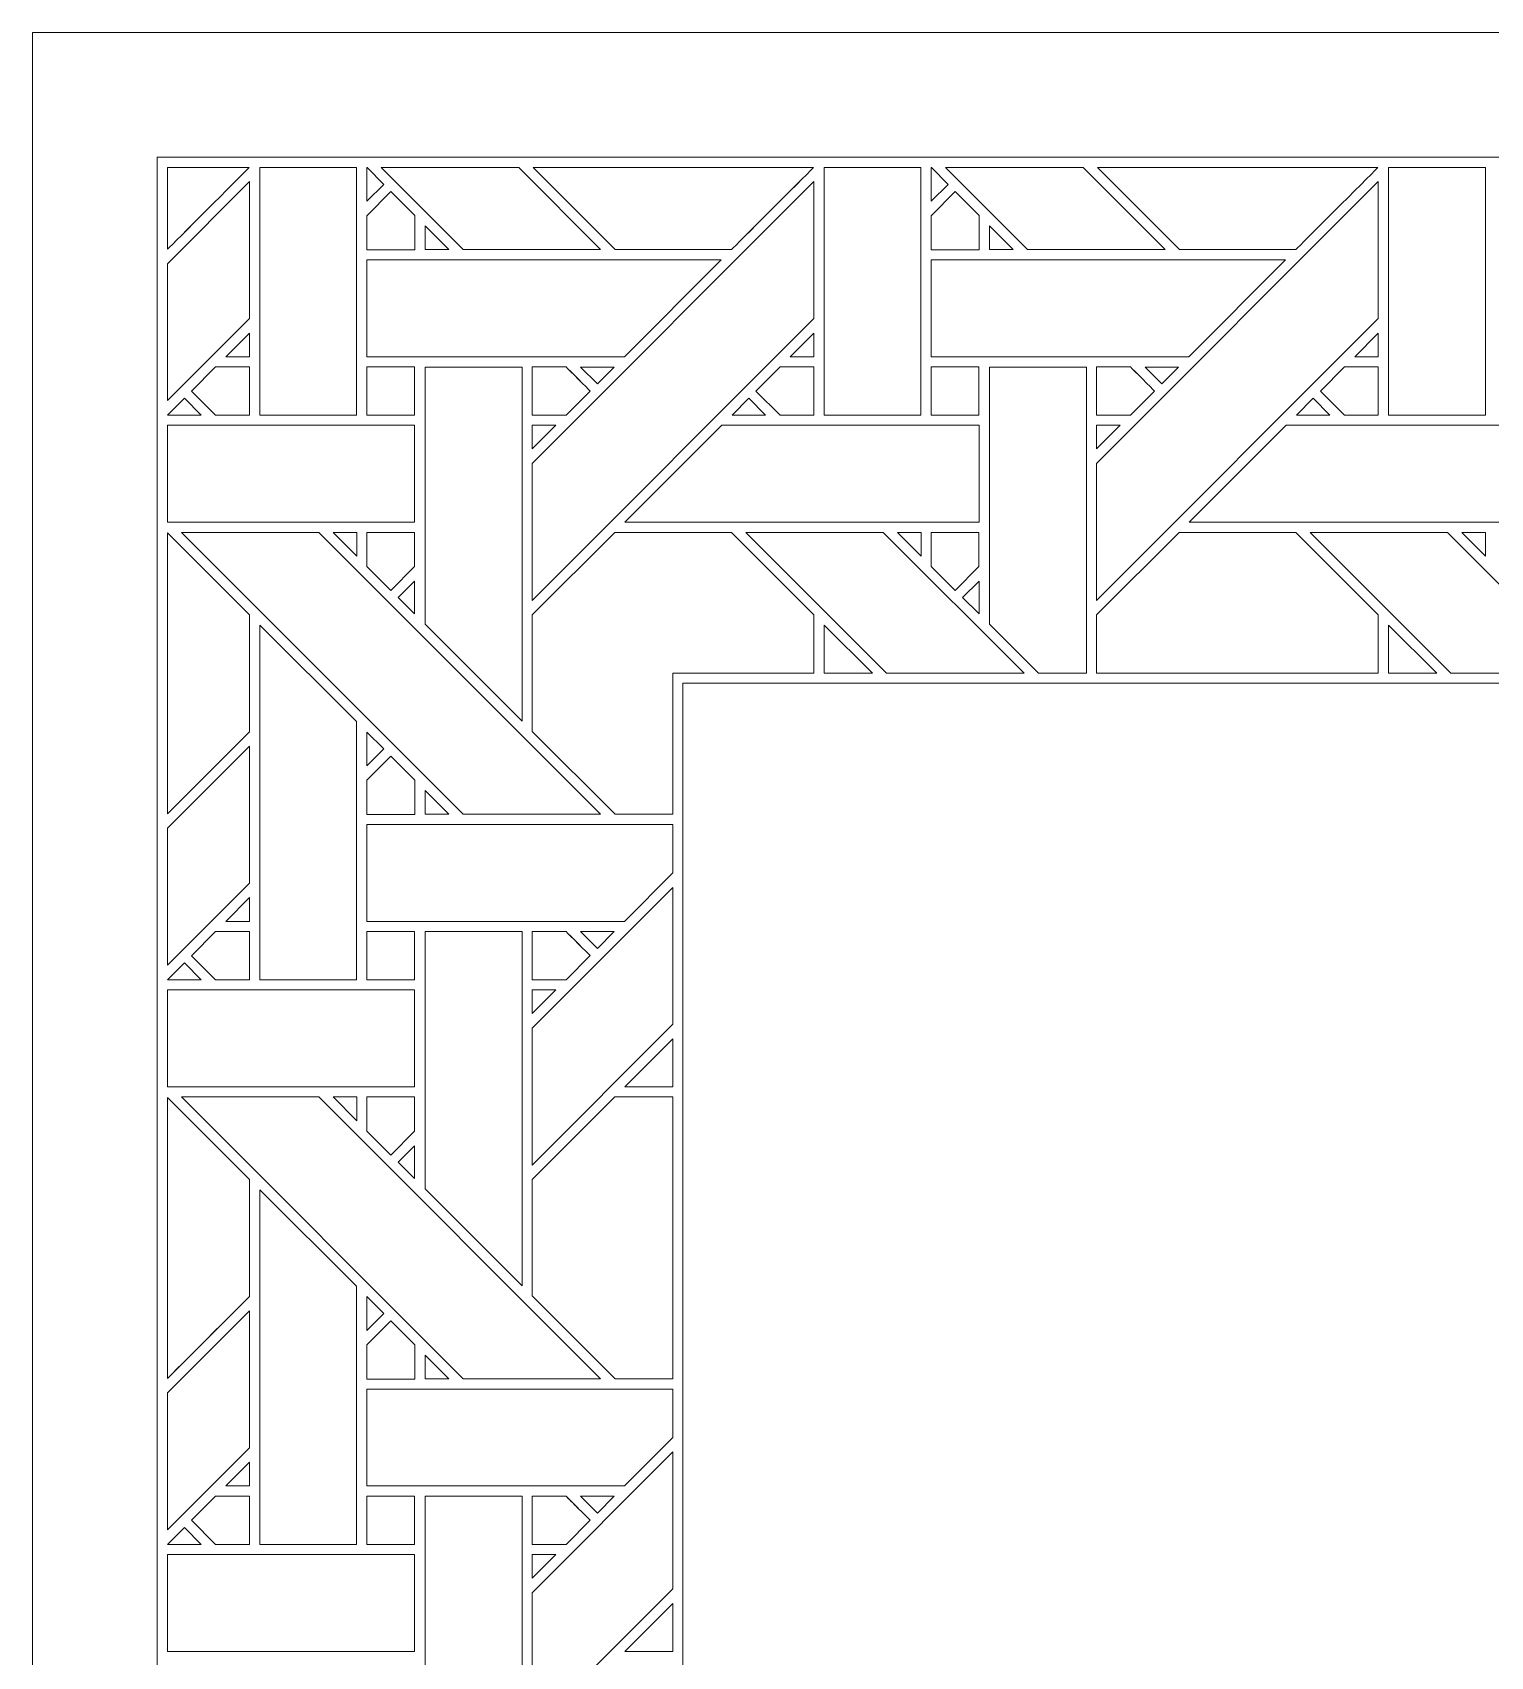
# Model space of a CAD drawing. Header units: inches. Extents: x 9.88 to 14.88, y 6.59 to 11.59.
# Drawn here: x 9.883 to 12.334, y 8.866 to 11.595 of the extents above; entities that cross this region are included whole.
import ezdxf

# ---------------------------------------------------------------- set-up
doc = ezdxf.new("R2010")
doc.units = ezdxf.units.IN
doc.header["$MEASUREMENT"] = 0
doc.layers.add('Design', color=7, linetype='Continuous', lineweight=0)

msp = doc.modelspace()

# ---------------------------------------------------------------- linework, layer by layer
at = {"layer": 'Design'}
for points, knots in [([(9.8829, 11.5948), (9.8829, 11.5948), (9.8829, 6.5948), (9.8829, 6.5948), (9.8829, 6.5948), (14.8829, 6.5948), (14.8829, 6.5948), (14.8829, 6.5948), (14.8829, 11.5948), (14.8829, 11.5948), (14.8829, 11.5948), (9.8829, 11.5948), (9.8829, 11.5948)], [0, 0, 0, 0, 1, 1, 1, 2, 2, 2, 3, 3, 3, 4, 4, 4, 4]), ([(10.0925, 11.3851), (10.0925, 11.3851), (10.0925, 6.8045), (10.0925, 6.8045), (10.0925, 6.8045), (14.6732, 6.8045), (14.6732, 6.8045), (14.6732, 6.8045), (14.6732, 11.3851), (14.6732, 11.3851), (14.6732, 11.3851), (10.0925, 11.3851), (10.0925, 11.3851)], [0, 0, 0, 0, 1, 1, 1, 2, 2, 2, 3, 3, 3, 4, 4, 4, 4]), ([(10.11, 11.3677), (10.11, 11.3677), (10.2469, 11.3677), (10.2469, 11.3677), (10.2273, 11.3479), (10.1222, 11.2429), (10.11, 11.2307), (10.11, 11.2307), (10.11, 11.3677), (10.11, 11.3677)], [0, 0, 0, 0, 1, 1, 1, 2, 2, 2, 3, 3, 3, 3]), ([(10.11, 11.3677), (10.11, 11.3677), (10.2469, 11.3677), (10.2469, 11.3677), (10.2273, 11.3479), (10.1221, 11.2429), (10.11, 11.2307), (10.11, 11.2307), (10.11, 11.3677), (10.11, 11.3677)], [0, 0, 0, 0, 1, 1, 1, 2, 2, 2, 3, 3, 3, 3]), ([(10.265, 11.3677), (10.265, 11.3677), (10.4278, 11.3677), (10.4278, 11.3677), (10.4278, 11.3677), (10.4278, 10.9519), (10.4278, 10.9519), (10.4278, 10.9519), (10.265, 10.9519), (10.265, 10.9519), (10.265, 10.9519), (10.265, 11.3677), (10.265, 11.3677)], [0, 0, 0, 0, 1, 1, 1, 2, 2, 2, 3, 3, 3, 4, 4, 4, 4]), ([(10.4451, 11.3677), (10.4451, 11.3677), (10.4455, 11.3677), (10.4455, 11.3677), (10.4455, 11.3677), (10.4733, 11.3395), (10.4733, 11.3395), (10.4733, 11.3395), (10.4451, 11.3113), (10.4451, 11.3113), (10.4451, 11.3113), (10.4451, 11.3677), (10.4451, 11.3677)], [0, 0, 0, 0, 1, 1, 1, 2, 2, 2, 3, 3, 3, 4, 4, 4, 4]), ([(10.7002, 11.3677), (10.7002, 11.3677), (10.838, 11.2299), (10.838, 11.2299), (10.838, 11.2299), (10.6069, 11.2299), (10.6069, 11.2299), (10.6069, 11.2299), (10.4691, 11.3677), (10.4691, 11.3677), (10.4691, 11.3677), (10.7002, 11.3677), (10.7002, 11.3677)], [0, 0, 0, 0, 1, 1, 1, 2, 2, 2, 3, 3, 3, 4, 4, 4, 4]), ([(11.1957, 11.3677), (11.1757, 11.3476), (11.0667, 11.2388), (11.0579, 11.2299), (11.0579, 11.2299), (10.8622, 11.2299), (10.8622, 11.2299), (10.8622, 11.2299), (10.7244, 11.3677), (10.7244, 11.3677), (10.7244, 11.3677), (11.1957, 11.3677), (11.1957, 11.3677)], [0, 0, 0, 0, 1, 1, 1, 2, 2, 2, 3, 3, 3, 4, 4, 4, 4]), ([(11.1957, 11.3677), (11.1756, 11.3475), (11.0667, 11.2387), (11.0579, 11.2299), (11.0579, 11.2299), (10.8622, 11.2299), (10.8622, 11.2299), (10.8622, 11.2299), (10.7244, 11.3677), (10.7244, 11.3677), (10.7244, 11.3677), (11.1957, 11.3677), (11.1957, 11.3677)], [0, 0, 0, 0, 1, 1, 1, 2, 2, 2, 3, 3, 3, 4, 4, 4, 4]), ([(11.2137, 11.3677), (11.2137, 11.3677), (11.3765, 11.3677), (11.3765, 11.3677), (11.3765, 11.3677), (11.3765, 10.9519), (11.3765, 10.9519), (11.3765, 10.9519), (11.2137, 10.9519), (11.2137, 10.9519), (11.2137, 10.9519), (11.2137, 11.3677), (11.2137, 11.3677)], [0, 0, 0, 0, 1, 1, 1, 2, 2, 2, 3, 3, 3, 4, 4, 4, 4]), ([(11.3938, 11.3677), (11.3938, 11.3677), (11.3942, 11.3677), (11.3942, 11.3677), (11.3942, 11.3677), (11.422, 11.3395), (11.422, 11.3395), (11.422, 11.3395), (11.3938, 11.3113), (11.3938, 11.3113), (11.3938, 11.3113), (11.3938, 11.3677), (11.3938, 11.3677)], [0, 0, 0, 0, 1, 1, 1, 2, 2, 2, 3, 3, 3, 4, 4, 4, 4]), ([(11.6489, 11.3677), (11.6489, 11.3677), (11.7867, 11.2299), (11.7867, 11.2299), (11.7867, 11.2299), (11.5556, 11.2299), (11.5556, 11.2299), (11.5556, 11.2299), (11.4179, 11.3677), (11.4179, 11.3677), (11.4179, 11.3677), (11.6489, 11.3677), (11.6489, 11.3677)], [0, 0, 0, 0, 1, 1, 1, 2, 2, 2, 3, 3, 3, 4, 4, 4, 4]), ([(12.1444, 11.3677), (12.1244, 11.3476), (12.0155, 11.2388), (12.0066, 11.2299), (12.0066, 11.2299), (11.8109, 11.2299), (11.8109, 11.2299), (11.8109, 11.2299), (11.6731, 11.3677), (11.6731, 11.3677), (11.6731, 11.3677), (12.1444, 11.3677), (12.1444, 11.3677)], [0, 0, 0, 0, 1, 1, 1, 2, 2, 2, 3, 3, 3, 4, 4, 4, 4]), ([(12.1444, 11.3677), (12.1244, 11.3476), (12.0155, 11.2388), (12.0066, 11.2299), (12.0066, 11.2299), (11.8109, 11.2299), (11.8109, 11.2299), (11.8109, 11.2299), (11.6731, 11.3677), (11.6731, 11.3677), (11.6731, 11.3677), (12.1444, 11.3677), (12.1444, 11.3677)], [0, 0, 0, 0, 1, 1, 1, 2, 2, 2, 3, 3, 3, 4, 4, 4, 4]), ([(12.1625, 11.3677), (12.1625, 11.3677), (12.3252, 11.3677), (12.3252, 11.3677), (12.3252, 11.3677), (12.3252, 10.9519), (12.3252, 10.9519), (12.3252, 10.9519), (12.1625, 10.9519), (12.1625, 10.9519), (12.1625, 10.9519), (12.1625, 11.3677), (12.1625, 11.3677)], [0, 0, 0, 0, 1, 1, 1, 2, 2, 2, 3, 3, 3, 4, 4, 4, 4]), ([(10.11, 11.2062), (10.11, 11.2062), (10.2479, 11.3441), (10.2479, 11.3441), (10.2479, 11.3441), (10.2479, 11.1141), (10.2479, 11.1141), (10.2479, 11.1141), (10.11, 10.9762), (10.11, 10.9762), (10.11, 10.9762), (10.11, 11.2062), (10.11, 11.2062)], [0, 0, 0, 0, 1, 1, 1, 2, 2, 2, 3, 3, 3, 4, 4, 4, 4]), ([(10.5257, 11.2297), (10.5257, 11.2297), (10.4451, 11.2297), (10.4451, 11.2297), (10.4451, 11.2297), (10.4451, 11.2869), (10.4451, 11.2869), (10.4451, 11.2869), (10.4854, 11.3273), (10.4854, 11.3273), (10.4854, 11.3273), (10.5257, 11.287), (10.5257, 11.287), (10.5257, 11.287), (10.5257, 11.2297), (10.5257, 11.2297)], [0, 0, 0, 0, 1, 1, 1, 2, 2, 2, 3, 3, 3, 4, 4, 4, 5, 5, 5, 5]), ([(10.4451, 11.2869), (10.4451, 11.2869), (10.4854, 11.3273), (10.4854, 11.3273), (10.4854, 11.3273), (10.5257, 11.287), (10.5257, 11.287), (10.5257, 11.287), (10.5257, 11.2297), (10.5257, 11.2297), (10.5257, 11.2297), (10.4451, 11.2297), (10.4451, 11.2297), (10.4451, 11.2297), (10.4451, 11.2869), (10.4451, 11.2869)], [0, 0, 0, 0, 1, 1, 1, 2, 2, 2, 3, 3, 3, 4, 4, 4, 5, 5, 5, 5]), ([(11.1966, 11.1141), (11.1966, 11.1141), (10.7229, 10.6404), (10.7229, 10.6404), (10.7229, 10.6404), (10.7229, 10.8705), (10.7229, 10.8705), (10.7229, 10.8705), (11.1966, 11.3441), (11.1966, 11.3441), (11.1966, 11.3441), (11.1966, 11.1141), (11.1966, 11.1141)], [0, 0, 0, 0, 1, 1, 1, 2, 2, 2, 3, 3, 3, 4, 4, 4, 4]), ([(11.3938, 11.2869), (11.3938, 11.2869), (11.4341, 11.3273), (11.4341, 11.3273), (11.4341, 11.3273), (11.4745, 11.287), (11.4745, 11.287), (11.4745, 11.287), (11.4745, 11.2297), (11.4745, 11.2297), (11.4745, 11.2297), (11.3938, 11.2297), (11.3938, 11.2297), (11.3938, 11.2297), (11.3938, 11.2869), (11.3938, 11.2869)], [0, 0, 0, 0, 1, 1, 1, 2, 2, 2, 3, 3, 3, 4, 4, 4, 5, 5, 5, 5]), ([(11.3938, 11.2869), (11.3938, 11.2869), (11.4341, 11.3273), (11.4341, 11.3273), (11.4341, 11.3273), (11.4745, 11.287), (11.4745, 11.287), (11.4745, 11.287), (11.4745, 11.2297), (11.4745, 11.2297), (11.4745, 11.2297), (11.3938, 11.2297), (11.3938, 11.2297), (11.3938, 11.2297), (11.3938, 11.2869), (11.3938, 11.2869)], [0, 0, 0, 0, 1, 1, 1, 2, 2, 2, 3, 3, 3, 4, 4, 4, 5, 5, 5, 5]), ([(12.1453, 11.1141), (12.1453, 11.1141), (11.6717, 10.6404), (11.6717, 10.6404), (11.6717, 10.6404), (11.6717, 10.8705), (11.6717, 10.8705), (11.6717, 10.8705), (12.1453, 11.3441), (12.1453, 11.3441), (12.1453, 11.3441), (12.1453, 11.1141), (12.1453, 11.1141)], [0, 0, 0, 0, 1, 1, 1, 2, 2, 2, 3, 3, 3, 4, 4, 4, 4]), ([(10.543, 11.2299), (10.543, 11.2299), (10.543, 11.2697), (10.543, 11.2697), (10.543, 11.2697), (10.5827, 11.2299), (10.5827, 11.2299), (10.5827, 11.2299), (10.543, 11.2299), (10.543, 11.2299)], [0, 0, 0, 0, 1, 1, 1, 2, 2, 2, 3, 3, 3, 3]), ([(11.4917, 11.2299), (11.4917, 11.2299), (11.4917, 11.2697), (11.4917, 11.2697), (11.4917, 11.2697), (11.5314, 11.2299), (11.5314, 11.2299), (11.5314, 11.2299), (11.4917, 11.2299), (11.4917, 11.2299)], [0, 0, 0, 0, 1, 1, 1, 2, 2, 2, 3, 3, 3, 3]), ([(10.4451, 11.0499), (10.4451, 11.0499), (10.4451, 11.2126), (10.4451, 11.2126), (10.4451, 11.2126), (11.0408, 11.2126), (11.0408, 11.2126), (11.0408, 11.2126), (10.8781, 11.0499), (10.8781, 11.0499), (10.8781, 11.0499), (10.4451, 11.0499), (10.4451, 11.0499)], [0, 0, 0, 0, 1, 1, 1, 2, 2, 2, 3, 3, 3, 4, 4, 4, 4]), ([(11.9895, 11.2126), (11.9895, 11.2126), (11.8268, 11.0499), (11.8268, 11.0499), (11.8268, 11.0499), (11.3938, 11.0499), (11.3938, 11.0499), (11.3938, 11.0499), (11.3938, 11.2126), (11.3938, 11.2126), (11.3938, 11.2126), (11.9895, 11.2126), (11.9895, 11.2126)], [0, 0, 0, 0, 1, 1, 1, 2, 2, 2, 3, 3, 3, 4, 4, 4, 4]), ([(10.2081, 11.0499), (10.2081, 11.0499), (10.2479, 11.0897), (10.2479, 11.0897), (10.2479, 11.0897), (10.2479, 11.0499), (10.2479, 11.0499), (10.2479, 11.0499), (10.2081, 11.0499), (10.2081, 11.0499)], [0, 0, 0, 0, 1, 1, 1, 2, 2, 2, 3, 3, 3, 3]), ([(11.1966, 11.0499), (11.1966, 11.0499), (11.1568, 11.0499), (11.1568, 11.0499), (11.1568, 11.0499), (11.1966, 11.0897), (11.1966, 11.0897), (11.1966, 11.0897), (11.1966, 11.0499), (11.1966, 11.0499)], [0, 0, 0, 0, 1, 1, 1, 2, 2, 2, 3, 3, 3, 3]), ([(12.1056, 11.0499), (12.1056, 11.0499), (12.1453, 11.0897), (12.1453, 11.0897), (12.1453, 11.0897), (12.1453, 11.0499), (12.1453, 11.0499), (12.1453, 11.0499), (12.1056, 11.0499), (12.1056, 11.0499)], [0, 0, 0, 0, 1, 1, 1, 2, 2, 2, 3, 3, 3, 3]), ([(10.2479, 10.9519), (10.2479, 10.9519), (10.1907, 10.9519), (10.1907, 10.9519), (10.1907, 10.9519), (10.1504, 10.9923), (10.1504, 10.9923), (10.1504, 10.9923), (10.1908, 11.0327), (10.1908, 11.0327), (10.1908, 11.0327), (10.2479, 11.0327), (10.2479, 11.0327), (10.2479, 11.0327), (10.2479, 10.9519), (10.2479, 10.9519)], [0, 0, 0, 0, 1, 1, 1, 2, 2, 2, 3, 3, 3, 4, 4, 4, 5, 5, 5, 5]), ([(10.1504, 10.9923), (10.1504, 10.9923), (10.1908, 11.0327), (10.1908, 11.0327), (10.1908, 11.0327), (10.2479, 11.0327), (10.2479, 11.0327), (10.2479, 11.0327), (10.2479, 10.9519), (10.2479, 10.9519), (10.2479, 10.9519), (10.1907, 10.9519), (10.1907, 10.9519), (10.1907, 10.9519), (10.1504, 10.9923), (10.1504, 10.9923)], [0, 0, 0, 0, 1, 1, 1, 2, 2, 2, 3, 3, 3, 4, 4, 4, 5, 5, 5, 5]), ([(10.4451, 10.9519), (10.4451, 10.9519), (10.4451, 11.0327), (10.4451, 11.0327), (10.4451, 11.0327), (10.5253, 11.0327), (10.5253, 11.0327), (10.5253, 11.0327), (10.5253, 10.9519), (10.5253, 10.9519), (10.5253, 10.9519), (10.4451, 10.9519), (10.4451, 10.9519)], [0, 0, 0, 0, 1, 1, 1, 2, 2, 2, 3, 3, 3, 4, 4, 4, 4]), ([(10.5253, 11.0327), (10.5253, 11.0327), (10.5253, 10.9519), (10.5253, 10.9519), (10.5253, 10.9519), (10.4451, 10.9519), (10.4451, 10.9519), (10.4451, 10.9519), (10.4451, 11.0327), (10.4451, 11.0327), (10.4451, 11.0327), (10.5253, 11.0327), (10.5253, 11.0327)], [0, 0, 0, 0, 1, 1, 1, 2, 2, 2, 3, 3, 3, 4, 4, 4, 4]), ([(10.5429, 11.0326), (10.5429, 11.0326), (10.7058, 11.0326), (10.7058, 11.0326), (10.7058, 11.0326), (10.7058, 10.4375), (10.7058, 10.4375), (10.7058, 10.4375), (10.5429, 10.6005), (10.5429, 10.6005), (10.5429, 10.6005), (10.5429, 11.0326), (10.5429, 11.0326)], [0, 0, 0, 0, 1, 1, 1, 2, 2, 2, 3, 3, 3, 4, 4, 4, 4]), ([(10.7229, 11.0327), (10.7229, 11.0327), (10.78, 11.0327), (10.78, 11.0327), (10.7851, 11.0276), (10.8159, 10.9967), (10.8203, 10.9923), (10.8203, 10.9923), (10.7799, 10.9519), (10.7799, 10.9519), (10.7799, 10.9519), (10.7229, 10.9519), (10.7229, 10.9519), (10.7229, 10.9519), (10.7229, 11.0327), (10.7229, 11.0327)], [0, 0, 0, 0, 1, 1, 1, 2, 2, 2, 3, 3, 3, 4, 4, 4, 5, 5, 5, 5]), ([(10.7229, 10.9519), (10.7229, 10.9519), (10.7229, 11.0327), (10.7229, 11.0327), (10.7229, 11.0327), (10.78, 11.0327), (10.78, 11.0327), (10.7852, 11.0275), (10.816, 10.9966), (10.8203, 10.9923), (10.8203, 10.9923), (10.7799, 10.9519), (10.7799, 10.9519), (10.7799, 10.9519), (10.7229, 10.9519), (10.7229, 10.9519)], [0, 0, 0, 0, 1, 1, 1, 2, 2, 2, 3, 3, 3, 4, 4, 4, 5, 5, 5, 5]), ([(10.8044, 11.0326), (10.8044, 11.0326), (10.8608, 11.0326), (10.8608, 11.0326), (10.8608, 11.0326), (10.8325, 11.0045), (10.8325, 11.0045), (10.8325, 11.0045), (10.8044, 11.0326), (10.8044, 11.0326)], [0, 0, 0, 0, 1, 1, 1, 2, 2, 2, 3, 3, 3, 3]), ([(11.1966, 10.9519), (11.1966, 10.9519), (11.1395, 10.9519), (11.1395, 10.9519), (11.1395, 10.9519), (11.0991, 10.9923), (11.0991, 10.9923), (11.0991, 10.9923), (11.1396, 11.0327), (11.1396, 11.0327), (11.1396, 11.0327), (11.1966, 11.0327), (11.1966, 11.0327), (11.1966, 11.0327), (11.1966, 10.9519), (11.1966, 10.9519)], [0, 0, 0, 0, 1, 1, 1, 2, 2, 2, 3, 3, 3, 4, 4, 4, 5, 5, 5, 5]), ([(11.0991, 10.9923), (11.0991, 10.9923), (11.1396, 11.0327), (11.1396, 11.0327), (11.1396, 11.0327), (11.1966, 11.0327), (11.1966, 11.0327), (11.1966, 11.0327), (11.1966, 10.9519), (11.1966, 10.9519), (11.1966, 10.9519), (11.1395, 10.9519), (11.1395, 10.9519), (11.1395, 10.9519), (11.0991, 10.9923), (11.0991, 10.9923)], [0, 0, 0, 0, 1, 1, 1, 2, 2, 2, 3, 3, 3, 4, 4, 4, 5, 5, 5, 5]), ([(11.474, 10.9519), (11.474, 10.9519), (11.3938, 10.9519), (11.3938, 10.9519), (11.3938, 10.9519), (11.3938, 11.0327), (11.3938, 11.0327), (11.3938, 11.0327), (11.474, 11.0327), (11.474, 11.0327), (11.474, 11.0327), (11.474, 10.9519), (11.474, 10.9519)], [0, 0, 0, 0, 1, 1, 1, 2, 2, 2, 3, 3, 3, 4, 4, 4, 4]), ([(11.474, 11.0327), (11.474, 11.0327), (11.474, 10.9519), (11.474, 10.9519), (11.474, 10.9519), (11.3938, 10.9519), (11.3938, 10.9519), (11.3938, 10.9519), (11.3938, 11.0327), (11.3938, 11.0327), (11.3938, 11.0327), (11.474, 11.0327), (11.474, 11.0327)], [0, 0, 0, 0, 1, 1, 1, 2, 2, 2, 3, 3, 3, 4, 4, 4, 4]), ([(11.6545, 10.5181), (11.6545, 10.5181), (11.5739, 10.5181), (11.5739, 10.5181), (11.5739, 10.5181), (11.4916, 10.6004), (11.4916, 10.6004), (11.4916, 10.6004), (11.4916, 11.0326), (11.4916, 11.0326), (11.4916, 11.0326), (11.6545, 11.0326), (11.6545, 11.0326), (11.6545, 11.0326), (11.6545, 10.5181), (11.6545, 10.5181)], [0, 0, 0, 0, 1, 1, 1, 2, 2, 2, 3, 3, 3, 4, 4, 4, 5, 5, 5, 5]), ([(11.6717, 11.0327), (11.6717, 11.0327), (11.7287, 11.0327), (11.7287, 11.0327), (11.7339, 11.0276), (11.7646, 10.9967), (11.7691, 10.9923), (11.7691, 10.9923), (11.7286, 10.9519), (11.7286, 10.9519), (11.7286, 10.9519), (11.6717, 10.9519), (11.6717, 10.9519), (11.6717, 10.9519), (11.6717, 11.0327), (11.6717, 11.0327)], [0, 0, 0, 0, 1, 1, 1, 2, 2, 2, 3, 3, 3, 4, 4, 4, 5, 5, 5, 5]), ([(11.6717, 10.9519), (11.6717, 10.9519), (11.6717, 11.0327), (11.6717, 11.0327), (11.6717, 11.0327), (11.7287, 11.0327), (11.7287, 11.0327), (11.7339, 11.0275), (11.7647, 10.9966), (11.7691, 10.9923), (11.7691, 10.9923), (11.7286, 10.9519), (11.7286, 10.9519), (11.7286, 10.9519), (11.6717, 10.9519), (11.6717, 10.9519)], [0, 0, 0, 0, 1, 1, 1, 2, 2, 2, 3, 3, 3, 4, 4, 4, 5, 5, 5, 5]), ([(11.7531, 11.0326), (11.7531, 11.0326), (11.8096, 11.0326), (11.8096, 11.0326), (11.8096, 11.0326), (11.7813, 11.0045), (11.7813, 11.0045), (11.7813, 11.0045), (11.7531, 11.0326), (11.7531, 11.0326)], [0, 0, 0, 0, 1, 1, 1, 2, 2, 2, 3, 3, 3, 3]), ([(12.1453, 10.9519), (12.1453, 10.9519), (12.0882, 10.9519), (12.0882, 10.9519), (12.0882, 10.9519), (12.0479, 10.9923), (12.0479, 10.9923), (12.0479, 10.9923), (12.0883, 11.0327), (12.0883, 11.0327), (12.0883, 11.0327), (12.1453, 11.0327), (12.1453, 11.0327), (12.1453, 11.0327), (12.1453, 10.9519), (12.1453, 10.9519)], [0, 0, 0, 0, 1, 1, 1, 2, 2, 2, 3, 3, 3, 4, 4, 4, 5, 5, 5, 5]), ([(12.1453, 11.0327), (12.1453, 11.0327), (12.1453, 10.9519), (12.1453, 10.9519), (12.1453, 10.9519), (12.0882, 10.9519), (12.0882, 10.9519), (12.0882, 10.9519), (12.0479, 10.9923), (12.0479, 10.9923), (12.0479, 10.9923), (12.0883, 11.0327), (12.0883, 11.0327), (12.0883, 11.0327), (12.1453, 11.0327), (12.1453, 11.0327)], [0, 0, 0, 0, 1, 1, 1, 2, 2, 2, 3, 3, 3, 4, 4, 4, 5, 5, 5, 5]), ([(10.1666, 10.9519), (10.1666, 10.9519), (10.11, 10.9519), (10.11, 10.9519), (10.11, 10.9519), (10.1383, 10.9801), (10.1383, 10.9801), (10.1383, 10.9801), (10.1666, 10.9519), (10.1666, 10.9519)], [0, 0, 0, 0, 1, 1, 1, 2, 2, 2, 3, 3, 3, 3]), ([(11.1153, 10.9519), (11.1153, 10.9519), (11.0588, 10.9519), (11.0588, 10.9519), (11.0588, 10.9519), (11.087, 10.9801), (11.087, 10.9801), (11.087, 10.9801), (11.1153, 10.9519), (11.1153, 10.9519)], [0, 0, 0, 0, 1, 1, 1, 2, 2, 2, 3, 3, 3, 3]), ([(12.064, 10.9519), (12.064, 10.9519), (12.0075, 10.9519), (12.0075, 10.9519), (12.0075, 10.9519), (12.0358, 10.9801), (12.0358, 10.9801), (12.0358, 10.9801), (12.064, 10.9519), (12.064, 10.9519)], [0, 0, 0, 0, 1, 1, 1, 2, 2, 2, 3, 3, 3, 3]), ([(10.11, 10.9347), (10.11, 10.9347), (10.5253, 10.9347), (10.5253, 10.9347), (10.5253, 10.9347), (10.5253, 10.7719), (10.5253, 10.7719), (10.5253, 10.7719), (10.11, 10.7719), (10.11, 10.7719), (10.11, 10.7719), (10.11, 10.9347), (10.11, 10.9347)], [0, 0, 0, 0, 1, 1, 1, 2, 2, 2, 3, 3, 3, 4, 4, 4, 4]), ([(10.7628, 10.9347), (10.7628, 10.9347), (10.7229, 10.8949), (10.7229, 10.8949), (10.7229, 10.8949), (10.7229, 10.9347), (10.7229, 10.9347), (10.7229, 10.9347), (10.7628, 10.9347), (10.7628, 10.9347)], [0, 0, 0, 0, 1, 1, 1, 2, 2, 2, 3, 3, 3, 3]), ([(11.4741, 10.9347), (11.4741, 10.9347), (11.4741, 10.7719), (11.4741, 10.7719), (11.4741, 10.7719), (10.8788, 10.7719), (10.8788, 10.7719), (10.8788, 10.7719), (11.0416, 10.9347), (11.0416, 10.9347), (11.0416, 10.9347), (11.4741, 10.9347), (11.4741, 10.9347)], [0, 0, 0, 0, 1, 1, 1, 2, 2, 2, 3, 3, 3, 4, 4, 4, 4]), ([(11.7115, 10.9347), (11.7115, 10.9347), (11.6717, 10.8949), (11.6717, 10.8949), (11.6717, 10.8949), (11.6717, 10.9347), (11.6717, 10.9347), (11.6717, 10.9347), (11.7115, 10.9347), (11.7115, 10.9347)], [0, 0, 0, 0, 1, 1, 1, 2, 2, 2, 3, 3, 3, 3]), ([(12.4228, 10.9347), (12.4228, 10.9347), (12.4228, 10.7719), (12.4228, 10.7719), (12.4228, 10.7719), (11.8275, 10.7719), (11.8275, 10.7719), (11.8275, 10.7719), (11.9904, 10.9347), (11.9904, 10.9347), (11.9904, 10.9347), (12.4228, 10.9347), (12.4228, 10.9347)], [0, 0, 0, 0, 1, 1, 1, 2, 2, 2, 3, 3, 3, 4, 4, 4, 4]), ([(10.11, 10.7539), (10.11, 10.7539), (10.2478, 10.6161), (10.2478, 10.6161), (10.2478, 10.6161), (10.2478, 10.4199), (10.2478, 10.4199), (10.2304, 10.4022), (10.1223, 10.2944), (10.11, 10.282), (10.11, 10.282), (10.11, 10.7539), (10.11, 10.7539)], [0, 0, 0, 0, 1, 1, 1, 2, 2, 2, 3, 3, 3, 4, 4, 4, 4]), ([(10.11, 10.7539), (10.11, 10.7539), (10.2478, 10.6161), (10.2478, 10.6161), (10.2478, 10.6161), (10.2478, 10.4199), (10.2478, 10.4199), (10.2303, 10.4021), (10.1223, 10.2943), (10.11, 10.282), (10.11, 10.282), (10.11, 10.7539), (10.11, 10.7539)], [0, 0, 0, 0, 1, 1, 1, 2, 2, 2, 3, 3, 3, 4, 4, 4, 4]), ([(10.1334, 10.7548), (10.1334, 10.7548), (10.3643, 10.7548), (10.3643, 10.7548), (10.3643, 10.7548), (10.838, 10.2811), (10.838, 10.2811), (10.838, 10.2811), (10.6069, 10.2811), (10.6069, 10.2811), (10.6069, 10.2811), (10.1334, 10.7548), (10.1334, 10.7548)], [0, 0, 0, 0, 1, 1, 1, 2, 2, 2, 3, 3, 3, 4, 4, 4, 4]), ([(10.3884, 10.7548), (10.3884, 10.7548), (10.4279, 10.7548), (10.4279, 10.7548), (10.4279, 10.7548), (10.4279, 10.715), (10.4279, 10.715), (10.4279, 10.715), (10.3884, 10.7548), (10.3884, 10.7548)], [0, 0, 0, 0, 1, 1, 1, 2, 2, 2, 3, 3, 3, 3]), ([(10.445, 10.7548), (10.445, 10.7548), (10.5253, 10.7548), (10.5253, 10.7548), (10.5253, 10.7548), (10.5253, 10.6972), (10.5253, 10.6972), (10.5253, 10.6972), (10.4854, 10.6573), (10.4854, 10.6573), (10.4854, 10.6573), (10.445, 10.6976), (10.445, 10.6976), (10.445, 10.6976), (10.445, 10.7548), (10.445, 10.7548)], [0, 0, 0, 0, 1, 1, 1, 2, 2, 2, 3, 3, 3, 4, 4, 4, 5, 5, 5, 5]), ([(10.5253, 10.6972), (10.5253, 10.6972), (10.4854, 10.6573), (10.4854, 10.6573), (10.4854, 10.6573), (10.445, 10.6976), (10.445, 10.6976), (10.445, 10.6976), (10.445, 10.7548), (10.445, 10.7548), (10.445, 10.7548), (10.5253, 10.7548), (10.5253, 10.7548), (10.5253, 10.7548), (10.5253, 10.6972), (10.5253, 10.6972)], [0, 0, 0, 0, 1, 1, 1, 2, 2, 2, 3, 3, 3, 4, 4, 4, 5, 5, 5, 5]), ([(10.7229, 10.6161), (10.7229, 10.6161), (10.8616, 10.7548), (10.8616, 10.7548), (10.8616, 10.7548), (11.0578, 10.7548), (11.0578, 10.7548), (11.0578, 10.7548), (11.1966, 10.6161), (11.1966, 10.6161), (11.1966, 10.6161), (11.1966, 10.5181), (11.1966, 10.5181), (11.1966, 10.5181), (10.9595, 10.5181), (10.9595, 10.5181), (10.9595, 10.5181), (10.9595, 10.2812), (10.9595, 10.2812), (10.9595, 10.2812), (10.8622, 10.2812), (10.8622, 10.2812), (10.8622, 10.2812), (10.7229, 10.4204), (10.7229, 10.4204), (10.7229, 10.4204), (10.7229, 10.6161), (10.7229, 10.6161)], [0, 0, 0, 0, 1, 1, 1, 2, 2, 2, 3, 3, 3, 4, 4, 4, 5, 5, 5, 6, 6, 6, 7, 7, 7, 8, 8, 8, 9, 9, 9, 9]), ([(11.0578, 10.7548), (11.0578, 10.7548), (11.1966, 10.6161), (11.1966, 10.6161), (11.1966, 10.6161), (11.1966, 10.5181), (11.1966, 10.5181), (11.1966, 10.5181), (10.9595, 10.5181), (10.9595, 10.5181), (10.9595, 10.5181), (10.9595, 10.2812), (10.9595, 10.2812), (10.9595, 10.2812), (10.8622, 10.2812), (10.8622, 10.2812), (10.8622, 10.2812), (10.7229, 10.4204), (10.7229, 10.4204), (10.7229, 10.4204), (10.7229, 10.6161), (10.7229, 10.6161), (10.7229, 10.6161), (10.8616, 10.7548), (10.8616, 10.7548), (10.8616, 10.7548), (11.0578, 10.7548), (11.0578, 10.7548)], [0, 0, 0, 0, 1, 1, 1, 2, 2, 2, 3, 3, 3, 4, 4, 4, 5, 5, 5, 6, 6, 6, 7, 7, 7, 8, 8, 8, 9, 9, 9, 9]), ([(11.5497, 10.5181), (11.5497, 10.5181), (11.3187, 10.5181), (11.3187, 10.5181), (11.3187, 10.5181), (11.0821, 10.7548), (11.0821, 10.7548), (11.0821, 10.7548), (11.313, 10.7548), (11.313, 10.7548), (11.313, 10.7548), (11.5497, 10.5181), (11.5497, 10.5181)], [0, 0, 0, 0, 1, 1, 1, 2, 2, 2, 3, 3, 3, 4, 4, 4, 4]), ([(11.3372, 10.7548), (11.3372, 10.7548), (11.3766, 10.7548), (11.3766, 10.7548), (11.3766, 10.7548), (11.3766, 10.715), (11.3766, 10.715), (11.3766, 10.715), (11.3372, 10.7548), (11.3372, 10.7548)], [0, 0, 0, 0, 1, 1, 1, 2, 2, 2, 3, 3, 3, 3]), ([(11.3938, 10.7548), (11.3938, 10.7548), (11.474, 10.7548), (11.474, 10.7548), (11.474, 10.7548), (11.474, 10.6972), (11.474, 10.6972), (11.474, 10.6972), (11.4341, 10.6573), (11.4341, 10.6573), (11.4341, 10.6573), (11.3938, 10.6976), (11.3938, 10.6976), (11.3938, 10.6976), (11.3938, 10.7548), (11.3938, 10.7548)], [0, 0, 0, 0, 1, 1, 1, 2, 2, 2, 3, 3, 3, 4, 4, 4, 5, 5, 5, 5]), ([(11.474, 10.6972), (11.474, 10.6972), (11.4341, 10.6573), (11.4341, 10.6573), (11.4341, 10.6573), (11.3938, 10.6976), (11.3938, 10.6976), (11.3938, 10.6976), (11.3938, 10.7548), (11.3938, 10.7548), (11.3938, 10.7548), (11.474, 10.7548), (11.474, 10.7548), (11.474, 10.7548), (11.474, 10.6972), (11.474, 10.6972)], [0, 0, 0, 0, 1, 1, 1, 2, 2, 2, 3, 3, 3, 4, 4, 4, 5, 5, 5, 5]), ([(11.8104, 10.7548), (11.8104, 10.7548), (12.0066, 10.7548), (12.0066, 10.7548), (12.0066, 10.7548), (12.1453, 10.6161), (12.1453, 10.6161), (12.1453, 10.6161), (12.1453, 10.5181), (12.1453, 10.5181), (12.1453, 10.5181), (11.6717, 10.5181), (11.6717, 10.5181), (11.6717, 10.5181), (11.6717, 10.6161), (11.6717, 10.6161), (11.6717, 10.6161), (11.8104, 10.7548), (11.8104, 10.7548)], [0, 0, 0, 0, 1, 1, 1, 2, 2, 2, 3, 3, 3, 4, 4, 4, 5, 5, 5, 6, 6, 6, 6]), ([(12.0066, 10.7548), (12.0066, 10.7548), (12.1453, 10.6161), (12.1453, 10.6161), (12.1453, 10.6161), (12.1453, 10.5181), (12.1453, 10.5181), (12.1453, 10.5181), (11.6717, 10.5181), (11.6717, 10.5181), (11.6717, 10.5181), (11.6717, 10.6161), (11.6717, 10.6161), (11.6717, 10.6161), (11.8104, 10.7548), (11.8104, 10.7548), (11.8104, 10.7548), (12.0066, 10.7548), (12.0066, 10.7548)], [0, 0, 0, 0, 1, 1, 1, 2, 2, 2, 3, 3, 3, 4, 4, 4, 5, 5, 5, 6, 6, 6, 6]), ([(12.4984, 10.5181), (12.4984, 10.5181), (12.2674, 10.5181), (12.2674, 10.5181), (12.2674, 10.5181), (12.0308, 10.7548), (12.0308, 10.7548), (12.0308, 10.7548), (12.2618, 10.7548), (12.2618, 10.7548), (12.2618, 10.7548), (12.4984, 10.5181), (12.4984, 10.5181)], [0, 0, 0, 0, 1, 1, 1, 2, 2, 2, 3, 3, 3, 4, 4, 4, 4]), ([(12.2859, 10.7548), (12.2859, 10.7548), (12.3253, 10.7548), (12.3253, 10.7548), (12.3253, 10.7548), (12.3253, 10.715), (12.3253, 10.715), (12.3253, 10.715), (12.2859, 10.7548), (12.2859, 10.7548)], [0, 0, 0, 0, 1, 1, 1, 2, 2, 2, 3, 3, 3, 3]), ([(10.5253, 10.6729), (10.5253, 10.6729), (10.5253, 10.6178), (10.5253, 10.6178), (10.5253, 10.6178), (10.4976, 10.6452), (10.4976, 10.6452), (10.4976, 10.6452), (10.5253, 10.6729), (10.5253, 10.6729)], [0, 0, 0, 0, 1, 1, 1, 2, 2, 2, 3, 3, 3, 3]), ([(11.4741, 10.6729), (11.4741, 10.6729), (11.4741, 10.6178), (11.4741, 10.6178), (11.4741, 10.6178), (11.4463, 10.6452), (11.4463, 10.6452), (11.4463, 10.6452), (11.4741, 10.6729), (11.4741, 10.6729)], [0, 0, 0, 0, 1, 1, 1, 2, 2, 2, 3, 3, 3, 3]), ([(10.4278, 10.4368), (10.4278, 10.4368), (10.4278, 10.0031), (10.4278, 10.0031), (10.4278, 10.0031), (10.265, 10.0031), (10.265, 10.0031), (10.265, 10.0031), (10.265, 10.599), (10.265, 10.599), (10.265, 10.599), (10.4278, 10.4368), (10.4278, 10.4368)], [0, 0, 0, 0, 1, 1, 1, 2, 2, 2, 3, 3, 3, 4, 4, 4, 4]), ([(11.2137, 10.599), (11.2137, 10.599), (11.2949, 10.5181), (11.2949, 10.5181), (11.2949, 10.5181), (11.2137, 10.5181), (11.2137, 10.5181), (11.2137, 10.5181), (11.2137, 10.599), (11.2137, 10.599)], [0, 0, 0, 0, 1, 1, 1, 2, 2, 2, 3, 3, 3, 3]), ([(12.1625, 10.599), (12.1625, 10.599), (12.2436, 10.5181), (12.2436, 10.5181), (12.2436, 10.5181), (12.1625, 10.5181), (12.1625, 10.5181), (12.1625, 10.5181), (12.1625, 10.599), (12.1625, 10.599)], [0, 0, 0, 0, 1, 1, 1, 2, 2, 2, 3, 3, 3, 3]), ([(10.9762, 7.6881), (10.9762, 7.6881), (10.9762, 10.5015), (10.9762, 10.5015), (10.9762, 10.5015), (13.7895, 10.5015), (13.7895, 10.5015), (13.7895, 10.5015), (13.7895, 7.6881), (13.7895, 7.6881), (13.7895, 7.6881), (10.9762, 7.6881), (10.9762, 7.6881)], [0, 0, 0, 0, 1, 1, 1, 2, 2, 2, 3, 3, 3, 4, 4, 4, 4]), ([(10.4733, 10.3908), (10.4733, 10.3908), (10.4451, 10.3626), (10.4451, 10.3626), (10.4451, 10.3626), (10.4451, 10.4193), (10.4451, 10.4193), (10.4451, 10.4193), (10.4733, 10.3908), (10.4733, 10.3908)], [0, 0, 0, 0, 1, 1, 1, 2, 2, 2, 3, 3, 3, 3]), ([(10.11, 10.2575), (10.11, 10.2575), (10.2479, 10.3954), (10.2479, 10.3954), (10.2479, 10.3954), (10.2479, 10.1654), (10.2479, 10.1654), (10.2479, 10.1654), (10.11, 10.0275), (10.11, 10.0275), (10.11, 10.0275), (10.11, 10.2575), (10.11, 10.2575)], [0, 0, 0, 0, 1, 1, 1, 2, 2, 2, 3, 3, 3, 4, 4, 4, 4]), ([(10.5257, 10.2809), (10.5257, 10.2809), (10.4451, 10.2809), (10.4451, 10.2809), (10.4451, 10.2809), (10.4451, 10.3382), (10.4451, 10.3382), (10.4451, 10.3382), (10.4854, 10.3785), (10.4854, 10.3785), (10.4854, 10.3785), (10.5257, 10.3382), (10.5257, 10.3382), (10.5257, 10.3382), (10.5257, 10.2809), (10.5257, 10.2809)], [0, 0, 0, 0, 1, 1, 1, 2, 2, 2, 3, 3, 3, 4, 4, 4, 5, 5, 5, 5]), ([(10.4451, 10.3382), (10.4451, 10.3382), (10.4854, 10.3785), (10.4854, 10.3785), (10.4854, 10.3785), (10.5257, 10.3382), (10.5257, 10.3382), (10.5257, 10.3382), (10.5257, 10.2809), (10.5257, 10.2809), (10.5257, 10.2809), (10.4451, 10.2809), (10.4451, 10.2809), (10.4451, 10.2809), (10.4451, 10.3382), (10.4451, 10.3382)], [0, 0, 0, 0, 1, 1, 1, 2, 2, 2, 3, 3, 3, 4, 4, 4, 5, 5, 5, 5]), ([(10.5827, 10.2811), (10.5827, 10.2811), (10.543, 10.2811), (10.543, 10.2811), (10.543, 10.2811), (10.543, 10.3209), (10.543, 10.3209), (10.543, 10.3209), (10.5827, 10.2811), (10.5827, 10.2811)], [0, 0, 0, 0, 1, 1, 1, 2, 2, 2, 3, 3, 3, 3]), ([(10.4451, 10.1012), (10.4451, 10.1012), (10.4451, 10.2639), (10.4451, 10.2639), (10.4451, 10.2639), (10.9595, 10.2639), (10.9595, 10.2639), (10.9595, 10.2639), (10.9595, 10.1826), (10.9595, 10.1826), (10.9595, 10.1826), (10.8781, 10.1012), (10.8781, 10.1012), (10.8781, 10.1012), (10.4451, 10.1012), (10.4451, 10.1012)], [0, 0, 0, 0, 1, 1, 1, 2, 2, 2, 3, 3, 3, 4, 4, 4, 5, 5, 5, 5]), ([(10.7229, 9.6917), (10.7229, 9.6917), (10.7229, 9.9218), (10.7229, 9.9218), (10.7229, 9.9218), (10.9595, 10.1583), (10.9595, 10.1583), (10.9595, 10.1583), (10.9595, 9.9282), (10.9595, 9.9282), (10.9595, 9.9282), (10.7229, 9.6917), (10.7229, 9.6917)], [0, 0, 0, 0, 1, 1, 1, 2, 2, 2, 3, 3, 3, 4, 4, 4, 4]), ([(10.2081, 10.1012), (10.2081, 10.1012), (10.2479, 10.141), (10.2479, 10.141), (10.2479, 10.141), (10.2479, 10.1012), (10.2479, 10.1012), (10.2479, 10.1012), (10.2081, 10.1012), (10.2081, 10.1012)], [0, 0, 0, 0, 1, 1, 1, 2, 2, 2, 3, 3, 3, 3]), ([(10.2479, 10.0031), (10.2479, 10.0031), (10.1907, 10.0031), (10.1907, 10.0031), (10.1907, 10.0031), (10.1504, 10.0435), (10.1504, 10.0435), (10.1504, 10.0435), (10.1908, 10.084), (10.1908, 10.084), (10.1908, 10.084), (10.2479, 10.084), (10.2479, 10.084), (10.2479, 10.084), (10.2479, 10.0031), (10.2479, 10.0031)], [0, 0, 0, 0, 1, 1, 1, 2, 2, 2, 3, 3, 3, 4, 4, 4, 5, 5, 5, 5]), ([(10.1504, 10.0435), (10.1504, 10.0435), (10.1908, 10.084), (10.1908, 10.084), (10.1908, 10.084), (10.2479, 10.084), (10.2479, 10.084), (10.2479, 10.084), (10.2479, 10.0031), (10.2479, 10.0031), (10.2479, 10.0031), (10.1907, 10.0031), (10.1907, 10.0031), (10.1907, 10.0031), (10.1504, 10.0435), (10.1504, 10.0435)], [0, 0, 0, 0, 1, 1, 1, 2, 2, 2, 3, 3, 3, 4, 4, 4, 5, 5, 5, 5]), ([(10.4451, 10.0031), (10.4451, 10.0031), (10.4451, 10.0839), (10.4451, 10.0839), (10.4451, 10.0839), (10.5253, 10.0839), (10.5253, 10.0839), (10.5253, 10.0839), (10.5253, 10.0031), (10.5253, 10.0031), (10.5253, 10.0031), (10.4451, 10.0031), (10.4451, 10.0031)], [0, 0, 0, 0, 1, 1, 1, 2, 2, 2, 3, 3, 3, 4, 4, 4, 4]), ([(10.4451, 10.0839), (10.4451, 10.0839), (10.5253, 10.0839), (10.5253, 10.0839), (10.5253, 10.0839), (10.5253, 10.0031), (10.5253, 10.0031), (10.5253, 10.0031), (10.4451, 10.0031), (10.4451, 10.0031), (10.4451, 10.0031), (10.4451, 10.0839), (10.4451, 10.0839)], [0, 0, 0, 0, 1, 1, 1, 2, 2, 2, 3, 3, 3, 4, 4, 4, 4]), ([(10.5429, 10.0839), (10.5429, 10.0839), (10.7058, 10.0839), (10.7058, 10.0839), (10.7058, 10.0839), (10.7058, 9.4888), (10.7058, 9.4888), (10.7058, 9.4888), (10.5429, 9.6517), (10.5429, 9.6517), (10.5429, 9.6517), (10.5429, 10.0839), (10.5429, 10.0839)], [0, 0, 0, 0, 1, 1, 1, 2, 2, 2, 3, 3, 3, 4, 4, 4, 4]), ([(10.7229, 10.0839), (10.7229, 10.0839), (10.78, 10.0839), (10.78, 10.0839), (10.7851, 10.0788), (10.8159, 10.048), (10.8203, 10.0436), (10.8203, 10.0436), (10.7799, 10.0032), (10.7799, 10.0032), (10.7799, 10.0032), (10.7229, 10.0032), (10.7229, 10.0032), (10.7229, 10.0032), (10.7229, 10.0839), (10.7229, 10.0839)], [0, 0, 0, 0, 1, 1, 1, 2, 2, 2, 3, 3, 3, 4, 4, 4, 5, 5, 5, 5]), ([(10.8203, 10.0436), (10.8203, 10.0436), (10.7799, 10.0032), (10.7799, 10.0032), (10.7799, 10.0032), (10.7229, 10.0032), (10.7229, 10.0032), (10.7229, 10.0032), (10.7229, 10.0839), (10.7229, 10.0839), (10.7229, 10.0839), (10.78, 10.0839), (10.78, 10.0839), (10.7852, 10.0787), (10.816, 10.0479), (10.8203, 10.0436)], [0, 0, 0, 0, 1, 1, 1, 2, 2, 2, 3, 3, 3, 4, 4, 4, 5, 5, 5, 5]), ([(10.8044, 10.0839), (10.8044, 10.0839), (10.8608, 10.0839), (10.8608, 10.0839), (10.8608, 10.0839), (10.8326, 10.0557), (10.8326, 10.0557), (10.8326, 10.0557), (10.8044, 10.0839), (10.8044, 10.0839)], [0, 0, 0, 0, 1, 1, 1, 2, 2, 2, 3, 3, 3, 3]), ([(10.1666, 10.0031), (10.1666, 10.0031), (10.11, 10.0031), (10.11, 10.0031), (10.11, 10.0031), (10.1383, 10.0314), (10.1383, 10.0314), (10.1383, 10.0314), (10.1666, 10.0031), (10.1666, 10.0031)], [0, 0, 0, 0, 1, 1, 1, 2, 2, 2, 3, 3, 3, 3]), ([(10.11, 9.986), (10.11, 9.986), (10.5253, 9.986), (10.5253, 9.986), (10.5253, 9.986), (10.5253, 9.8232), (10.5253, 9.8232), (10.5253, 9.8232), (10.11, 9.8232), (10.11, 9.8232), (10.11, 9.8232), (10.11, 9.986), (10.11, 9.986)], [0, 0, 0, 0, 1, 1, 1, 2, 2, 2, 3, 3, 3, 4, 4, 4, 4]), ([(10.7628, 9.986), (10.7628, 9.986), (10.7229, 9.9462), (10.7229, 9.9462), (10.7229, 9.9462), (10.7229, 9.986), (10.7229, 9.986), (10.7229, 9.986), (10.7628, 9.986), (10.7628, 9.986)], [0, 0, 0, 0, 1, 1, 1, 2, 2, 2, 3, 3, 3, 3]), ([(10.8788, 9.8232), (10.8788, 9.8232), (10.9595, 9.9039), (10.9595, 9.9039), (10.9595, 9.9039), (10.9595, 9.8232), (10.9595, 9.8232), (10.9595, 9.8232), (10.8788, 9.8232), (10.8788, 9.8232)], [0, 0, 0, 0, 1, 1, 1, 2, 2, 2, 3, 3, 3, 3]), ([(10.11, 9.8052), (10.11, 9.8052), (10.2478, 9.6673), (10.2478, 9.6673), (10.2478, 9.6673), (10.2478, 9.4711), (10.2478, 9.4711), (10.2304, 9.4535), (10.1223, 9.3456), (10.11, 9.3332), (10.11, 9.3332), (10.11, 9.8052), (10.11, 9.8052)], [0, 0, 0, 0, 1, 1, 1, 2, 2, 2, 3, 3, 3, 4, 4, 4, 4]), ([(10.11, 9.8052), (10.11, 9.8052), (10.2478, 9.6673), (10.2478, 9.6673), (10.2478, 9.6673), (10.2478, 9.4711), (10.2478, 9.4711), (10.2305, 9.4536), (10.1224, 9.3457), (10.11, 9.3332), (10.11, 9.3332), (10.11, 9.8052), (10.11, 9.8052)], [0, 0, 0, 0, 1, 1, 1, 2, 2, 2, 3, 3, 3, 4, 4, 4, 4]), ([(10.1334, 9.8061), (10.1334, 9.8061), (10.3643, 9.8061), (10.3643, 9.8061), (10.3643, 9.8061), (10.838, 9.3324), (10.838, 9.3324), (10.838, 9.3324), (10.6069, 9.3324), (10.6069, 9.3324), (10.6069, 9.3324), (10.1334, 9.8061), (10.1334, 9.8061)], [0, 0, 0, 0, 1, 1, 1, 2, 2, 2, 3, 3, 3, 4, 4, 4, 4]), ([(10.3884, 9.8061), (10.3884, 9.8061), (10.4279, 9.8061), (10.4279, 9.8061), (10.4279, 9.8061), (10.4279, 9.7662), (10.4279, 9.7662), (10.4279, 9.7662), (10.3884, 9.8061), (10.3884, 9.8061)], [0, 0, 0, 0, 1, 1, 1, 2, 2, 2, 3, 3, 3, 3]), ([(10.445, 9.8061), (10.445, 9.8061), (10.5253, 9.8061), (10.5253, 9.8061), (10.5253, 9.8061), (10.5253, 9.7485), (10.5253, 9.7485), (10.5253, 9.7485), (10.4854, 9.7085), (10.4854, 9.7085), (10.4854, 9.7085), (10.445, 9.7489), (10.445, 9.7489), (10.445, 9.7489), (10.445, 9.8061), (10.445, 9.8061)], [0, 0, 0, 0, 1, 1, 1, 2, 2, 2, 3, 3, 3, 4, 4, 4, 5, 5, 5, 5]), ([(10.5253, 9.7485), (10.5253, 9.7485), (10.4854, 9.7085), (10.4854, 9.7085), (10.4854, 9.7085), (10.445, 9.7489), (10.445, 9.7489), (10.445, 9.7489), (10.445, 9.8061), (10.445, 9.8061), (10.445, 9.8061), (10.5253, 9.8061), (10.5253, 9.8061), (10.5253, 9.8061), (10.5253, 9.7485), (10.5253, 9.7485)], [0, 0, 0, 0, 1, 1, 1, 2, 2, 2, 3, 3, 3, 4, 4, 4, 5, 5, 5, 5]), ([(10.7229, 9.6673), (10.7229, 9.6673), (10.8616, 9.8061), (10.8616, 9.8061), (10.8616, 9.8061), (10.9595, 9.8061), (10.9595, 9.8061), (10.9595, 9.8061), (10.9595, 9.3324), (10.9595, 9.3324), (10.9595, 9.3324), (10.8622, 9.3324), (10.8622, 9.3324), (10.8622, 9.3324), (10.7229, 9.4717), (10.7229, 9.4717), (10.7229, 9.4717), (10.7229, 9.6673), (10.7229, 9.6673)], [0, 0, 0, 0, 1, 1, 1, 2, 2, 2, 3, 3, 3, 4, 4, 4, 5, 5, 5, 6, 6, 6, 6]), ([(10.9595, 9.8061), (10.9595, 9.8061), (10.9595, 9.3324), (10.9595, 9.3324), (10.9595, 9.3324), (10.8622, 9.3324), (10.8622, 9.3324), (10.8622, 9.3324), (10.7229, 9.4717), (10.7229, 9.4717), (10.7229, 9.4717), (10.7229, 9.6673), (10.7229, 9.6673), (10.7229, 9.6673), (10.8616, 9.8061), (10.8616, 9.8061), (10.8616, 9.8061), (10.9595, 9.8061), (10.9595, 9.8061)], [0, 0, 0, 0, 1, 1, 1, 2, 2, 2, 3, 3, 3, 4, 4, 4, 5, 5, 5, 6, 6, 6, 6]), ([(10.5253, 9.7242), (10.5253, 9.7242), (10.5253, 9.6691), (10.5253, 9.6691), (10.5253, 9.6691), (10.4976, 9.6964), (10.4976, 9.6964), (10.4976, 9.6964), (10.5253, 9.7242), (10.5253, 9.7242)], [0, 0, 0, 0, 1, 1, 1, 2, 2, 2, 3, 3, 3, 3]), ([(10.4278, 9.4881), (10.4278, 9.4881), (10.4278, 9.0544), (10.4278, 9.0544), (10.4278, 9.0544), (10.265, 9.0544), (10.265, 9.0544), (10.265, 9.0544), (10.265, 9.6502), (10.265, 9.6502), (10.265, 9.6502), (10.4278, 9.4881), (10.4278, 9.4881)], [0, 0, 0, 0, 1, 1, 1, 2, 2, 2, 3, 3, 3, 4, 4, 4, 4]), ([(10.4733, 9.442), (10.4733, 9.442), (10.4451, 9.4138), (10.4451, 9.4138), (10.4451, 9.4138), (10.4451, 9.4706), (10.4451, 9.4706), (10.4451, 9.4706), (10.4733, 9.442), (10.4733, 9.442)], [0, 0, 0, 0, 1, 1, 1, 2, 2, 2, 3, 3, 3, 3]), ([(10.11, 9.3088), (10.11, 9.3088), (10.2479, 9.4467), (10.2479, 9.4467), (10.2479, 9.4467), (10.2479, 9.2166), (10.2479, 9.2166), (10.2479, 9.2166), (10.11, 9.0787), (10.11, 9.0787), (10.11, 9.0787), (10.11, 9.3088), (10.11, 9.3088)], [0, 0, 0, 0, 1, 1, 1, 2, 2, 2, 3, 3, 3, 4, 4, 4, 4]), ([(10.5257, 9.3322), (10.5257, 9.3322), (10.4451, 9.3322), (10.4451, 9.3322), (10.4451, 9.3322), (10.4451, 9.3895), (10.4451, 9.3895), (10.4451, 9.3895), (10.4854, 9.4298), (10.4854, 9.4298), (10.4854, 9.4298), (10.5257, 9.3895), (10.5257, 9.3895), (10.5257, 9.3895), (10.5257, 9.3322), (10.5257, 9.3322)], [0, 0, 0, 0, 1, 1, 1, 2, 2, 2, 3, 3, 3, 4, 4, 4, 5, 5, 5, 5]), ([(10.4451, 9.3895), (10.4451, 9.3895), (10.4854, 9.4298), (10.4854, 9.4298), (10.4854, 9.4298), (10.5257, 9.3895), (10.5257, 9.3895), (10.5257, 9.3895), (10.5257, 9.3322), (10.5257, 9.3322), (10.5257, 9.3322), (10.4451, 9.3322), (10.4451, 9.3322), (10.4451, 9.3322), (10.4451, 9.3895), (10.4451, 9.3895)], [0, 0, 0, 0, 1, 1, 1, 2, 2, 2, 3, 3, 3, 4, 4, 4, 5, 5, 5, 5]), ([(10.5827, 9.3324), (10.5827, 9.3324), (10.543, 9.3324), (10.543, 9.3324), (10.543, 9.3324), (10.543, 9.3722), (10.543, 9.3722), (10.543, 9.3722), (10.5827, 9.3324), (10.5827, 9.3324)], [0, 0, 0, 0, 1, 1, 1, 2, 2, 2, 3, 3, 3, 3]), ([(10.4451, 9.1525), (10.4451, 9.1525), (10.4451, 9.3152), (10.4451, 9.3152), (10.4451, 9.3152), (10.9595, 9.3152), (10.9595, 9.3152), (10.9595, 9.3152), (10.9595, 9.2339), (10.9595, 9.2339), (10.9595, 9.2339), (10.8781, 9.1525), (10.8781, 9.1525), (10.8781, 9.1525), (10.4451, 9.1525), (10.4451, 9.1525)], [0, 0, 0, 0, 1, 1, 1, 2, 2, 2, 3, 3, 3, 4, 4, 4, 5, 5, 5, 5]), ([(10.7229, 8.743), (10.7229, 8.743), (10.7229, 8.9731), (10.7229, 8.9731), (10.7229, 8.9731), (10.9595, 9.2096), (10.9595, 9.2096), (10.9595, 9.2096), (10.9595, 8.9795), (10.9595, 8.9795), (10.9595, 8.9795), (10.7229, 8.743), (10.7229, 8.743)], [0, 0, 0, 0, 1, 1, 1, 2, 2, 2, 3, 3, 3, 4, 4, 4, 4]), ([(10.2081, 9.1525), (10.2081, 9.1525), (10.2479, 9.1923), (10.2479, 9.1923), (10.2479, 9.1923), (10.2479, 9.1525), (10.2479, 9.1525), (10.2479, 9.1525), (10.2081, 9.1525), (10.2081, 9.1525)], [0, 0, 0, 0, 1, 1, 1, 2, 2, 2, 3, 3, 3, 3]), ([(10.2479, 9.0544), (10.2479, 9.0544), (10.1907, 9.0544), (10.1907, 9.0544), (10.1907, 9.0544), (10.1504, 9.0948), (10.1504, 9.0948), (10.1504, 9.0948), (10.1908, 9.1352), (10.1908, 9.1352), (10.1908, 9.1352), (10.2479, 9.1352), (10.2479, 9.1352), (10.2479, 9.1352), (10.2479, 9.0544), (10.2479, 9.0544)], [0, 0, 0, 0, 1, 1, 1, 2, 2, 2, 3, 3, 3, 4, 4, 4, 5, 5, 5, 5]), ([(10.1504, 9.0948), (10.1504, 9.0948), (10.1908, 9.1352), (10.1908, 9.1352), (10.1908, 9.1352), (10.2479, 9.1352), (10.2479, 9.1352), (10.2479, 9.1352), (10.2479, 9.0544), (10.2479, 9.0544), (10.2479, 9.0544), (10.1907, 9.0544), (10.1907, 9.0544), (10.1907, 9.0544), (10.1504, 9.0948), (10.1504, 9.0948)], [0, 0, 0, 0, 1, 1, 1, 2, 2, 2, 3, 3, 3, 4, 4, 4, 5, 5, 5, 5]), ([(10.4451, 9.0544), (10.4451, 9.0544), (10.4451, 9.1352), (10.4451, 9.1352), (10.4451, 9.1352), (10.5253, 9.1352), (10.5253, 9.1352), (10.5253, 9.1352), (10.5253, 9.0544), (10.5253, 9.0544), (10.5253, 9.0544), (10.4451, 9.0544), (10.4451, 9.0544)], [0, 0, 0, 0, 1, 1, 1, 2, 2, 2, 3, 3, 3, 4, 4, 4, 4]), ([(10.4451, 9.1352), (10.4451, 9.1352), (10.5253, 9.1352), (10.5253, 9.1352), (10.5253, 9.1352), (10.5253, 9.0544), (10.5253, 9.0544), (10.5253, 9.0544), (10.4451, 9.0544), (10.4451, 9.0544), (10.4451, 9.0544), (10.4451, 9.1352), (10.4451, 9.1352)], [0, 0, 0, 0, 1, 1, 1, 2, 2, 2, 3, 3, 3, 4, 4, 4, 4]), ([(10.5429, 9.1352), (10.5429, 9.1352), (10.7058, 9.1352), (10.7058, 9.1352), (10.7058, 9.1352), (10.7058, 8.5401), (10.7058, 8.5401), (10.7058, 8.5401), (10.5429, 8.703), (10.5429, 8.703), (10.5429, 8.703), (10.5429, 9.1352), (10.5429, 9.1352)], [0, 0, 0, 0, 1, 1, 1, 2, 2, 2, 3, 3, 3, 4, 4, 4, 4]), ([(10.7229, 9.1352), (10.7229, 9.1352), (10.78, 9.1352), (10.78, 9.1352), (10.7851, 9.1301), (10.8159, 9.0993), (10.8203, 9.0948), (10.8203, 9.0948), (10.7799, 9.0544), (10.7799, 9.0544), (10.7799, 9.0544), (10.7229, 9.0544), (10.7229, 9.0544), (10.7229, 9.0544), (10.7229, 9.1352), (10.7229, 9.1352)], [0, 0, 0, 0, 1, 1, 1, 2, 2, 2, 3, 3, 3, 4, 4, 4, 5, 5, 5, 5]), ([(10.8057, 9.1095), (10.8057, 9.1095), (10.8203, 9.0948), (10.8203, 9.0948), (10.8203, 9.0948), (10.7799, 9.0544), (10.7799, 9.0544), (10.7799, 9.0544), (10.7229, 9.0544), (10.7229, 9.0544), (10.7229, 9.0544), (10.7229, 9.1352), (10.7229, 9.1352), (10.7229, 9.1352), (10.78, 9.1352), (10.78, 9.1352), (10.7856, 9.1296), (10.7961, 9.1192), (10.8057, 9.1095)], [0, 0, 0, 0, 1, 1, 1, 2, 2, 2, 3, 3, 3, 4, 4, 4, 5, 5, 5, 6, 6, 6, 6]), ([(10.8044, 9.1352), (10.8044, 9.1352), (10.8608, 9.1352), (10.8608, 9.1352), (10.8608, 9.1352), (10.8325, 9.107), (10.8325, 9.107), (10.8325, 9.107), (10.8044, 9.1352), (10.8044, 9.1352)], [0, 0, 0, 0, 1, 1, 1, 2, 2, 2, 3, 3, 3, 3]), ([(10.1665, 9.0544), (10.1665, 9.0544), (10.1101, 9.0544), (10.1101, 9.0544), (10.1101, 9.0544), (10.1383, 9.0827), (10.1383, 9.0827), (10.1383, 9.0827), (10.1665, 9.0544), (10.1665, 9.0544)], [0, 0, 0, 0, 1, 1, 1, 2, 2, 2, 3, 3, 3, 3]), ([(10.11, 9.0373), (10.11, 9.0373), (10.5253, 9.0373), (10.5253, 9.0373), (10.5253, 9.0373), (10.5253, 8.8745), (10.5253, 8.8745), (10.5253, 8.8745), (10.11, 8.8745), (10.11, 8.8745), (10.11, 8.8745), (10.11, 9.0373), (10.11, 9.0373)], [0, 0, 0, 0, 1, 1, 1, 2, 2, 2, 3, 3, 3, 4, 4, 4, 4]), ([(10.7628, 9.0373), (10.7628, 9.0373), (10.7229, 8.9975), (10.7229, 8.9975), (10.7229, 8.9975), (10.7229, 9.0373), (10.7229, 9.0373), (10.7229, 9.0373), (10.7628, 9.0373), (10.7628, 9.0373)], [0, 0, 0, 0, 1, 1, 1, 2, 2, 2, 3, 3, 3, 3]), ([(10.8788, 8.8745), (10.8788, 8.8745), (10.9595, 8.9551), (10.9595, 8.9551), (10.9595, 8.9551), (10.9595, 8.8745), (10.9595, 8.8745), (10.9595, 8.8745), (10.8788, 8.8745), (10.8788, 8.8745)], [0, 0, 0, 0, 1, 1, 1, 2, 2, 2, 3, 3, 3, 3])]:
    msp.add_open_spline(points, degree=3, knots=knots, dxfattribs=at)

doc.saveas('drawing.dxf')
